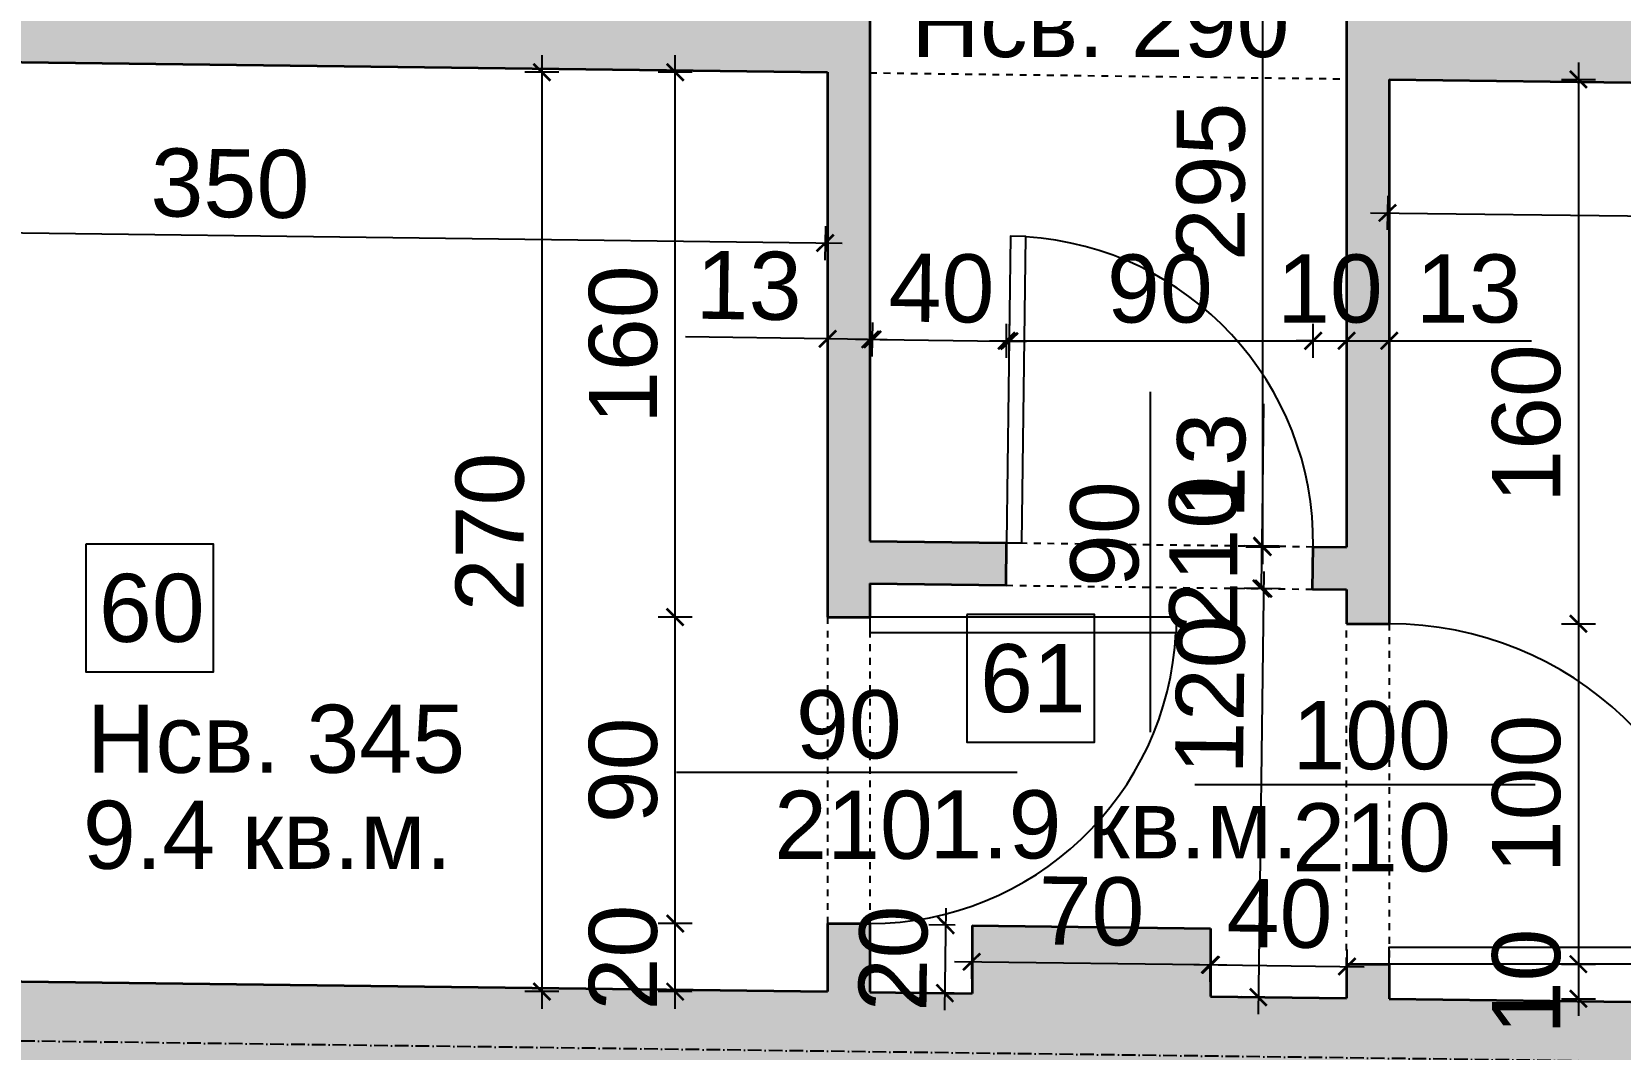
# Model space of a CAD drawing. Header units: inches. Extents: x -72385 to 39588, y -6525 to 66685.
# Drawn here: x -40993.5 to -40527, y 29763.4 to 30062.2 of the extents above; entities that cross this region are included whole.
import ezdxf

# ---------------------------------------------------------------- set-up
doc = ezdxf.new("R2010")
doc.units = ezdxf.units.IN
doc.header["$MEASUREMENT"] = 0
doc.linetypes.add('DashDot', pattern=[0.6, 0.4, -0.1, 0, -0.1])
doc.linetypes.add('Hidden', pattern=[0.4, 0.2, -0.2])
for name, color, linetype, lineweight in [('Врати', 251, 'Continuous', 25), ('Надписи Hсв', 252, 'Continuous', 25), ('Надписи врати', 252, 'Continuous', 25), ('Надписи коти вътрешни', 252, 'Continuous', 25), ('Надписи номера на пом.', 252, 'Continuous', 25), ('Надписи площ', 252, 'Continuous', 25), ('Оси', 252, 'DashDot', 25), ('Пунктир', 253, 'Hidden', 25), ('Разрезни линии', 7, 'Continuous', 35), ('Щрих стени', 254, 'Continuous', 25)]:
    doc.layers.add(name, color=color, linetype=linetype, lineweight=lineweight)
doc.styles.add('Arial Regular', font='arial.ttf')
doc.styles.get("Standard").update_dxf_attribs({"font": 'arial.ttf'})
doc.dimstyles.new('Annotative', dxfattribs={"dimscale": 0, "dimtxt": 20, "dimasz": 5, "dimexe": 5, "dimexo": 5, "dimgap": 5, "dimtad": 1, "dimdec": 0, "dimzin": 0, "dimdsep": 46, "dimtxsty": 'Standard', "dimblk": 'ARCHTICK', "dimcen": 5, "dimdle": 5, "dimadec": 0, "dimazin": 0, "dimtfac": 1, "dimtdec": 0, "dimtofl": 0, "dimtmove": 0, "dimatfit": 3, "dimldrblk": 'ARCHTICK', "dimfxl": 5, "dimfxlon": 1, "dimtolj": 1, "dimtzin": 0, "dimarcsym": 1})

# ---------------------------------------------------------------- blocks, each defined once
blk = doc.blocks.new('_ArchTick')
at = {"color": 0, "linetype": 'ByBlock', "const_width": 0.15}
blk.add_lwpolyline([(-0.5, -0.5), (0.5, 0.5)], dxfattribs=at)
blk = doc.blocks.new('*D3972')
at = {"layer": 'Defpoints', "color": 0, "ltscale": 50, "transparency": 16777216}
for p in [(-40706.42, 29971.32), (-40747.34, 29912.61), (-40707.18, 29912.1)]:
    blk.add_point(p, dxfattribs=at)
at = {"layer": 'Надписи коти вътрешни', "color": 0, "lineweight": -2, "ltscale": 50, "transparency": 16777216}
for p, q in [((-40746.65, 29966.83), (-40746.52, 29976.83)), ((-40706.49, 29966.32), (-40706.36, 29976.32)), ((-40751.58, 29971.89), (-40701.42, 29971.25))]:
    blk.add_line(p, q, dxfattribs=at)
at = {"layer": 'Надписи коти вътрешни', "color": 0, "lineweight": -2, "ltscale": 50, "transparency": 16777216, "xscale": 5, "yscale": 5, "zscale": 5}
for p, rotation in [((-40746.58, 29971.83), 179.2706286525534), ((-40706.42, 29971.32), 359.2706286525534)]:
    blk.add_blockref('_ArchTick', p, dxfattribs=dict(at, rotation=rotation))
at = {"layer": 'Надписи коти вътрешни', "color": 0, "ltscale": 50, "transparency": 16777216, "insert": (-40726.31, 29986.78), "char_height": 20, "attachment_point": 5, "rotation": 359.2706}
blk.add_mtext('\\A1;40', dxfattribs=at)
blk = doc.blocks.new('*D424')
at = {"layer": 'Defpoints', "color": 0, "ltscale": 50, "transparency": 16777216}
for p in [(-40617.18, 29971.42), (-40707.18, 29912.1), (-40617.18, 29910.95)]:
    blk.add_point(p, dxfattribs=at)
at = {"layer": 'Надписи коти вътрешни', "color": 0, "lineweight": -2, "ltscale": 50, "transparency": 16777216}
for p, q in [((-40707.18, 29966.42), (-40707.18, 29976.42)), ((-40617.18, 29966.42), (-40617.18, 29976.42)), ((-40712.18, 29971.42), (-40612.18, 29971.42))]:
    blk.add_line(p, q, dxfattribs=at)
at = {"layer": 'Надписи коти вътрешни', "color": 0, "lineweight": -2, "ltscale": 50, "transparency": 16777216, "xscale": 5, "yscale": 5, "zscale": 5, "rotation": 180}
blk.add_blockref('_ArchTick', (-40707.18, 29971.42), dxfattribs=at)
at = {"layer": 'Надписи коти вътрешни', "color": 0, "lineweight": -2, "ltscale": 50, "transparency": 16777216, "xscale": 5, "yscale": 5, "zscale": 5}
blk.add_blockref('_ArchTick', (-40617.18, 29971.42), dxfattribs=at)
at = {"layer": 'Надписи коти вътрешни', "color": 0, "ltscale": 50, "transparency": 16777216, "insert": (-40662.18, 29986.63), "char_height": 20, "attachment_point": 5}
blk.add_mtext('\\A1;90', dxfattribs=at)
blk = doc.blocks.new('*D4395')
at = {"layer": 'Defpoints', "color": 0, "ltscale": 50, "transparency": 16777216}
for p in [(-40617.18, 29971.42), (-40617.18, 29910.95), (-40607.34, 29910.83)]:
    blk.add_point(p, dxfattribs=at)
at = {"layer": 'Надписи коти вътрешни', "color": 0, "lineweight": -2, "ltscale": 50, "transparency": 16777216}
for p, q in [((-40617.18, 29966.42), (-40617.18, 29976.42)), ((-40607.34, 29966.42), (-40607.34, 29976.42)), ((-40617.18, 29971.42), (-40622.18, 29971.42)), ((-40607.34, 29971.42), (-40602.34, 29971.42))]:
    blk.add_line(p, q, dxfattribs=at)
at = {"layer": 'Надписи коти вътрешни', "color": 0, "lineweight": -2, "ltscale": 50, "transparency": 16777216, "xscale": 5, "yscale": 5, "zscale": 5}
blk.add_blockref('_ArchTick', (-40617.18, 29971.42), dxfattribs=at)
at = {"layer": 'Надписи коти вътрешни', "color": 0, "lineweight": -2, "ltscale": 50, "transparency": 16777216, "xscale": 5, "yscale": 5, "zscale": 5, "rotation": 180}
blk.add_blockref('_ArchTick', (-40607.34, 29971.42), dxfattribs=at)
at = {"layer": 'Надписи коти вътрешни', "color": 0, "ltscale": 50, "transparency": 16777216, "insert": (-40612.26, 29986.63), "char_height": 20, "attachment_point": 5}
blk.add_mtext('\\A1;10', dxfattribs=at)
blk = doc.blocks.new('*D7240')
at = {"layer": 'Defpoints', "color": 0, "ltscale": 50, "transparency": 16777216}
for p in [(-40631.94, 30205.85), (-40607.34, 30205.85), (-40607.34, 29910.83)]:
    blk.add_point(p, dxfattribs=at)
at = {"layer": 'Надписи коти вътрешни', "color": 0, "lineweight": -2, "ltscale": 50, "transparency": 16777216}
for p, q in [((-40631.94, 29905.83), (-40631.94, 30210.85)), ((-40626.94, 30205.85), (-40636.94, 30205.85)), ((-40626.94, 29910.83), (-40636.94, 29910.83))]:
    blk.add_line(p, q, dxfattribs=at)
at = {"layer": 'Надписи коти вътрешни', "color": 0, "lineweight": -2, "ltscale": 50, "transparency": 16777216, "xscale": 5, "yscale": 5, "zscale": 5}
for p, rotation in [((-40631.94, 30205.85), 90), ((-40631.94, 29910.83), 270)]:
    blk.add_blockref('_ArchTick', p, dxfattribs=dict(at, rotation=rotation))
at = {"layer": 'Надписи коти вътрешни', "color": 0, "ltscale": 50, "transparency": 16777216, "insert": (-40647.15, 30018.1), "char_height": 20, "attachment_point": 5, "rotation": 90}
blk.add_mtext('\\A1;295', dxfattribs=at)
blk = doc.blocks.new('*D8302')
at = {"layer": 'Defpoints', "color": 0, "ltscale": 50, "transparency": 16777216}
for p in [(-40607.34, 29898.33), (-40633.27, 29778.65), (-40608.86, 29778.34)]:
    blk.add_point(p, dxfattribs=at)
at = {"layer": 'Надписи коти вътрешни', "color": 0, "lineweight": -2, "ltscale": 50, "transparency": 16777216}
for p, q in [((-40631.68, 29903.64), (-40633.33, 29773.65)), ((-40626.74, 29898.57), (-40636.74, 29898.7)), ((-40628.27, 29778.58), (-40638.27, 29778.71))]:
    blk.add_line(p, q, dxfattribs=at)
at = {"layer": 'Надписи коти вътрешни', "color": 0, "lineweight": -2, "ltscale": 50, "transparency": 16777216, "xscale": 5, "yscale": 5, "zscale": 5}
for p, rotation in [((-40631.74, 29898.64), 89.27062865254923), ((-40633.27, 29778.65), 269.2706286525492)]:
    blk.add_blockref('_ArchTick', p, dxfattribs=dict(at, rotation=rotation))
at = {"layer": 'Надписи коти вътрешни', "color": 0, "ltscale": 50, "transparency": 16777216, "insert": (-40647.35, 29867.43), "char_height": 20, "attachment_point": 5, "rotation": 89.2706}
blk.add_mtext('\\A1;120', dxfattribs=at)
blk = doc.blocks.new('*D425')
at = {"layer": 'Defpoints', "color": 0, "ltscale": 50, "transparency": 16777216}
for p in [(-40717.34, 29799.72), (-40725.33, 29779.82), (-40717.59, 29779.72)]:
    blk.add_point(p, dxfattribs=at)
at = {"layer": 'Надписи коти вътрешни', "color": 0, "lineweight": -2, "ltscale": 50, "transparency": 16777216}
for p, q in [((-40725.01, 29804.82), (-40725.4, 29774.82)), ((-40722.34, 29799.78), (-40730.08, 29799.88)), ((-40722.59, 29779.78), (-40730.33, 29779.88))]:
    blk.add_line(p, q, dxfattribs=at)
at = {"layer": 'Надписи коти вътрешни', "color": 0, "lineweight": -2, "ltscale": 50, "transparency": 16777216, "xscale": 5, "yscale": 5, "zscale": 5}
for p, rotation in [((-40725.08, 29799.82), 89.27062865258408), ((-40725.33, 29779.82), 269.2706286525841)]:
    blk.add_blockref('_ArchTick', p, dxfattribs=dict(at, rotation=rotation))
at = {"layer": 'Надписи коти вътрешни', "color": 0, "ltscale": 50, "transparency": 16777216, "insert": (-40740.42, 29790.01), "char_height": 20, "attachment_point": 5, "rotation": 89.2706}
blk.add_mtext('\\A1;20', dxfattribs=at)
blk = doc.blocks.new('*D8304')
at = {"layer": 'Defpoints', "color": 0, "ltscale": 50, "transparency": 16777216}
for p in [(-40717.34, 29799.72), (-40647.34, 29798.83), (-40647.47, 29788.15)]:
    blk.add_point(p, dxfattribs=at)
at = {"layer": 'Надписи коти вътрешни', "color": 0, "lineweight": -2, "ltscale": 50, "transparency": 16777216}
for p, q in [((-40717.41, 29794.04), (-40717.54, 29784.04)), ((-40647.41, 29793.15), (-40647.54, 29783.15)), ((-40722.47, 29789.11), (-40642.47, 29788.09))]:
    blk.add_line(p, q, dxfattribs=at)
at = {"layer": 'Надписи коти вътрешни', "color": 0, "lineweight": -2, "ltscale": 50, "transparency": 16777216, "xscale": 5, "yscale": 5, "zscale": 5}
for p, rotation in [((-40717.47, 29789.04), 179.2706286525463), ((-40647.47, 29788.15), 359.2706286525462)]:
    blk.add_blockref('_ArchTick', p, dxfattribs=dict(at, rotation=rotation))
at = {"layer": 'Надписи коти вътрешни', "color": 0, "ltscale": 50, "transparency": 16777216, "insert": (-40682.28, 29803.81), "char_height": 20, "attachment_point": 5, "rotation": 359.2706}
blk.add_mtext('\\A1;70', dxfattribs=at)
blk = doc.blocks.new('*D426')
at = {"layer": 'Defpoints', "color": 0, "ltscale": 50, "transparency": 16777216}
for p in [(-40804.54, 29800.26), (-40759.84, 29800.26), (-40759.84, 29780.26)]:
    blk.add_point(p, dxfattribs=at)
at = {"layer": 'Надписи коти вътрешни', "color": 0, "lineweight": -2, "ltscale": 50, "transparency": 16777216}
for p, q in [((-40804.54, 29775.26), (-40804.54, 29805.26)), ((-40799.54, 29800.26), (-40809.54, 29800.26)), ((-40799.54, 29780.26), (-40809.54, 29780.26))]:
    blk.add_line(p, q, dxfattribs=at)
at = {"layer": 'Надписи коти вътрешни', "color": 0, "lineweight": -2, "ltscale": 50, "transparency": 16777216, "xscale": 5, "yscale": 5, "zscale": 5}
for p, rotation in [((-40804.54, 29800.26), 90), ((-40804.54, 29780.26), 270)]:
    blk.add_blockref('_ArchTick', p, dxfattribs=dict(at, rotation=rotation))
at = {"layer": 'Надписи коти вътрешни', "color": 0, "ltscale": 50, "transparency": 16777216, "insert": (-40819.75, 29790.26), "char_height": 20, "attachment_point": 5, "rotation": 90}
blk.add_mtext('\\A1;20', dxfattribs=at)
blk = doc.blocks.new('*D3970')
at = {"layer": 'Defpoints', "color": 0, "ltscale": 50, "transparency": 16777216}
for p in [(-40804.54, 29890.27), (-40759.84, 29890.27), (-40759.84, 29800.26)]:
    blk.add_point(p, dxfattribs=at)
at = {"layer": 'Надписи коти вътрешни', "color": 0, "lineweight": -2, "ltscale": 50, "transparency": 16777216}
for p, q in [((-40804.54, 29795.26), (-40804.54, 29895.27)), ((-40799.54, 29890.27), (-40809.54, 29890.27)), ((-40799.54, 29800.26), (-40809.54, 29800.26))]:
    blk.add_line(p, q, dxfattribs=at)
at = {"layer": 'Надписи коти вътрешни', "color": 0, "lineweight": -2, "ltscale": 50, "transparency": 16777216, "xscale": 5, "yscale": 5, "zscale": 5}
for p, rotation in [((-40804.54, 29890.27), 90), ((-40804.54, 29800.26), 270)]:
    blk.add_blockref('_ArchTick', p, dxfattribs=dict(at, rotation=rotation))
at = {"layer": 'Надписи коти вътрешни', "color": 0, "ltscale": 50, "transparency": 16777216, "insert": (-40819.75, 29845.26), "char_height": 20, "attachment_point": 5, "rotation": 90}
blk.add_mtext('\\A1;90', dxfattribs=at)
blk = doc.blocks.new('*D3971')
at = {"layer": 'Defpoints', "color": 0, "ltscale": 50, "transparency": 16777216}
for p in [(-40804.54, 30050.28), (-40759.84, 30050.28), (-40759.84, 29890.27)]:
    blk.add_point(p, dxfattribs=at)
at = {"layer": 'Надписи коти вътрешни', "color": 0, "lineweight": -2, "ltscale": 50, "transparency": 16777216}
for p, q in [((-40804.54, 29885.27), (-40804.54, 30055.28)), ((-40799.54, 30050.28), (-40809.54, 30050.28)), ((-40799.54, 29890.27), (-40809.54, 29890.27))]:
    blk.add_line(p, q, dxfattribs=at)
at = {"layer": 'Надписи коти вътрешни', "color": 0, "lineweight": -2, "ltscale": 50, "transparency": 16777216, "xscale": 5, "yscale": 5, "zscale": 5}
for p, rotation in [((-40804.54, 30050.28), 90), ((-40804.54, 29890.27), 270)]:
    blk.add_blockref('_ArchTick', p, dxfattribs=dict(at, rotation=rotation))
at = {"layer": 'Надписи коти вътрешни', "color": 0, "ltscale": 50, "transparency": 16777216, "insert": (-40819.75, 29970.27), "char_height": 20, "attachment_point": 5, "rotation": 90}
blk.add_mtext('\\A1;160', dxfattribs=at)
blk = doc.blocks.new('*D4396')
at = {"layer": 'Defpoints', "color": 0, "ltscale": 50, "transparency": 16777216}
for p in [(-40759.84, 30050.28), (-40843.68, 29780.26), (-40759.84, 29780.26)]:
    blk.add_point(p, dxfattribs=at)
at = {"layer": 'Надписи коти вътрешни', "color": 0, "lineweight": -2, "ltscale": 50, "transparency": 16777216}
for p, q in [((-40843.68, 30055.28), (-40843.68, 29775.26)), ((-40838.68, 30050.28), (-40848.68, 30050.28)), ((-40838.68, 29780.26), (-40848.68, 29780.26))]:
    blk.add_line(p, q, dxfattribs=at)
at = {"layer": 'Надписи коти вътрешни', "color": 0, "lineweight": -2, "ltscale": 50, "transparency": 16777216, "xscale": 5, "yscale": 5, "zscale": 5}
for p, rotation in [((-40843.68, 30050.28), 90), ((-40843.68, 29780.26), 270)]:
    blk.add_blockref('_ArchTick', p, dxfattribs=dict(at, rotation=rotation))
at = {"layer": 'Надписи коти вътрешни', "color": 0, "ltscale": 50, "transparency": 16777216, "insert": (-40858.89, 29915.27), "char_height": 20, "attachment_point": 5, "rotation": 90}
blk.add_mtext('\\A1;270', dxfattribs=at)
blk = doc.blocks.new('*D4397')
at = {"layer": 'Defpoints', "color": 0, "ltscale": 50, "transparency": 16777216}
for p in [(-41109.84, 30054.73), (-40759.84, 30050.28), (-40760.48, 30000.12)]:
    blk.add_point(p, dxfattribs=at)
at = {"layer": 'Надписи коти вътрешни', "color": 0, "lineweight": -2, "ltscale": 50, "transparency": 16777216}
for p, q in [((-41110.41, 30009.57), (-41110.54, 29999.57)), ((-41115.48, 30004.64), (-40755.48, 30000.06)), ((-40760.41, 30005.12), (-40760.54, 29995.12))]:
    blk.add_line(p, q, dxfattribs=at)
at = {"layer": 'Надписи коти вътрешни', "color": 0, "lineweight": -2, "ltscale": 50, "transparency": 16777216, "xscale": 5, "yscale": 5, "zscale": 5}
for p, rotation in [((-41110.48, 30004.57), 179.2706286525475), ((-40760.48, 30000.12), 359.2706286525474)]:
    blk.add_blockref('_ArchTick', p, dxfattribs=dict(at, rotation=rotation))
at = {"layer": 'Надписи коти вътрешни', "color": 0, "ltscale": 50, "transparency": 16777216, "insert": (-40935.28, 30017.56), "char_height": 20, "attachment_point": 5, "rotation": 359.2706}
blk.add_mtext('\\A1;350', dxfattribs=at)
blk = doc.blocks.new('*D4398')
at = {"layer": 'Defpoints', "color": 0, "ltscale": 50, "transparency": 16777216}
for p in [(-40594.84, 30048.18), (-40272.34, 30044.07), (-40272.84, 30004.87)]:
    blk.add_point(p, dxfattribs=at)
at = {"layer": 'Надписи коти вътрешни', "color": 0, "lineweight": -2, "ltscale": 50, "transparency": 16777216}
for p, q in [((-40595.27, 30013.98), (-40595.4, 30003.98)), ((-40600.34, 30009.04), (-40267.84, 30004.81)), ((-40272.77, 30009.87), (-40272.9, 29999.87))]:
    blk.add_line(p, q, dxfattribs=at)
at = {"layer": 'Надписи коти вътрешни', "color": 0, "lineweight": -2, "ltscale": 50, "transparency": 16777216, "xscale": 5, "yscale": 5, "zscale": 5}
for p, rotation in [((-40595.34, 30008.98), 179.2706286525478), ((-40272.84, 30004.87), 359.2706286525478)]:
    blk.add_blockref('_ArchTick', p, dxfattribs=dict(at, rotation=rotation))
at = {"layer": 'Надписи коти вътрешни', "color": 0, "ltscale": 50, "transparency": 16777216, "insert": (-40433.89, 30022.14), "char_height": 20, "attachment_point": 5, "rotation": 359.2706}
blk.add_mtext('\\A1;323', dxfattribs=at)
blk = doc.blocks.new('*D7238')
at = {"layer": 'Defpoints', "color": 0, "ltscale": 50, "transparency": 16777216}
for p in [(-40594.84, 30048.18), (-40594.84, 29888.32), (-40539.26, 29888.32)]:
    blk.add_point(p, dxfattribs=at)
at = {"layer": 'Надписи коти вътрешни', "color": 0, "lineweight": -2, "ltscale": 50, "transparency": 16777216}
for p, q in [((-40539.26, 30053.18), (-40539.26, 29883.32)), ((-40544.26, 30048.18), (-40534.26, 30048.18)), ((-40544.26, 29888.32), (-40534.26, 29888.32))]:
    blk.add_line(p, q, dxfattribs=at)
at = {"layer": 'Надписи коти вътрешни', "color": 0, "lineweight": -2, "ltscale": 50, "transparency": 16777216, "xscale": 5, "yscale": 5, "zscale": 5}
for p, rotation in [((-40539.26, 30048.18), 90), ((-40539.26, 29888.32), 270)]:
    blk.add_blockref('_ArchTick', p, dxfattribs=dict(at, rotation=rotation))
at = {"layer": 'Надписи коти вътрешни', "color": 0, "ltscale": 50, "transparency": 16777216, "insert": (-40554.47, 29947.13), "char_height": 20, "attachment_point": 5, "rotation": 90}
blk.add_mtext('\\A1;160', dxfattribs=at)
blk = doc.blocks.new('*D3969')
at = {"layer": 'Defpoints', "color": 0, "ltscale": 50, "transparency": 16777216}
for p in [(-40594.84, 29888.32), (-40594.84, 29788.32), (-40539.26, 29788.32)]:
    blk.add_point(p, dxfattribs=at)
at = {"layer": 'Надписи коти вътрешни', "color": 0, "lineweight": -2, "ltscale": 50, "transparency": 16777216}
for p, q in [((-40539.26, 29893.32), (-40539.26, 29783.32)), ((-40544.26, 29888.32), (-40534.26, 29888.32)), ((-40544.26, 29788.32), (-40534.26, 29788.32))]:
    blk.add_line(p, q, dxfattribs=at)
at = {"layer": 'Надписи коти вътрешни', "color": 0, "lineweight": -2, "ltscale": 50, "transparency": 16777216, "xscale": 5, "yscale": 5, "zscale": 5}
for p, rotation in [((-40539.26, 29888.32), 90), ((-40539.26, 29788.32), 270)]:
    blk.add_blockref('_ArchTick', p, dxfattribs=dict(at, rotation=rotation))
at = {"layer": 'Надписи коти вътрешни', "color": 0, "ltscale": 50, "transparency": 16777216, "insert": (-40554.47, 29838.32), "char_height": 20, "attachment_point": 5, "rotation": 90}
blk.add_mtext('\\A1;100', dxfattribs=at)
blk = doc.blocks.new('*D433')
at = {"layer": 'Defpoints', "color": 0, "ltscale": 50, "transparency": 16777216}
for p in [(-40594.84, 29788.32), (-40594.84, 29778.16), (-40539.26, 29778.16)]:
    blk.add_point(p, dxfattribs=at)
at = {"layer": 'Надписи коти вътрешни', "color": 0, "lineweight": -2, "ltscale": 50, "transparency": 16777216}
for p, q in [((-40539.26, 29793.32), (-40539.26, 29773.16)), ((-40544.26, 29788.32), (-40534.26, 29788.32)), ((-40544.26, 29778.16), (-40534.26, 29778.16))]:
    blk.add_line(p, q, dxfattribs=at)
at = {"layer": 'Надписи коти вътрешни', "color": 0, "lineweight": -2, "ltscale": 50, "transparency": 16777216, "xscale": 5, "yscale": 5, "zscale": 5}
for p, rotation in [((-40539.26, 29788.32), 90), ((-40539.26, 29778.16), 270)]:
    blk.add_blockref('_ArchTick', p, dxfattribs=dict(at, rotation=rotation))
at = {"layer": 'Надписи коти вътрешни', "color": 0, "ltscale": 50, "transparency": 16777216, "insert": (-40554.47, 29783.24), "char_height": 20, "attachment_point": 5, "rotation": 90}
blk.add_mtext('\\A1;10', dxfattribs=at)
blk = doc.blocks.new('*D8303')
at = {"layer": 'Defpoints', "color": 0, "ltscale": 50, "transparency": 16777216}
for p in [(-40607.22, 29787.64), (-40647.34, 29778.83), (-40607.34, 29778.32)]:
    blk.add_point(p, dxfattribs=at)
at = {"layer": 'Надписи коти вътрешни', "color": 0, "lineweight": -2, "ltscale": 50, "transparency": 16777216}
for p, q in [((-40647.27, 29783.83), (-40647.15, 29793.15)), ((-40652.22, 29788.21), (-40602.22, 29787.58)), ((-40607.27, 29783.32), (-40607.15, 29792.64))]:
    blk.add_line(p, q, dxfattribs=at)
at = {"layer": 'Надписи коти вътрешни', "color": 0, "lineweight": -2, "ltscale": 50, "transparency": 16777216, "xscale": 5, "yscale": 5, "zscale": 5}
for p, rotation in [((-40647.22, 29788.15), 179.2706286525513), ((-40607.22, 29787.64), 359.2706286525514)]:
    blk.add_blockref('_ArchTick', p, dxfattribs=dict(at, rotation=rotation))
at = {"layer": 'Надписи коти вътрешни', "color": 0, "ltscale": 50, "transparency": 16777216, "insert": (-40627.02, 29803.11), "char_height": 20, "attachment_point": 5, "rotation": 359.2706}
blk.add_mtext('\\A1;40', dxfattribs=at)
blk = doc.blocks.new('*D7236')
at = {"layer": 'Defpoints', "color": 0, "ltscale": 10, "transparency": 16777216}
for p in [(-40759.74, 29971.99), (-40759.84, 29965.46), (-40747.34, 29965.27)]:
    blk.add_point(p, dxfattribs=at)
at = {"layer": 'Надписи коти вътрешни', "color": 0, "lineweight": -2, "ltscale": 10, "transparency": 16777216}
for p, q in [((-40759.76, 29970.46), (-40759.67, 29976.98)), ((-40747.26, 29970.27), (-40747.17, 29976.8)), ((-40759.74, 29971.99), (-40801.5, 29972.6)), ((-40742.24, 29971.73), (-40759.74, 29971.99))]:
    blk.add_line(p, q, dxfattribs=at)
at = {"layer": 'Надписи коти вътрешни', "color": 0, "lineweight": -2, "ltscale": 10, "transparency": 16777216, "xscale": 5, "yscale": 5, "zscale": 5}
for p, rotation in [((-40759.74, 29971.99), 179.151721843051), ((-40747.24, 29971.8), 359.151721843051)]:
    blk.add_blockref('_ArchTick', p, dxfattribs=dict(at, rotation=rotation))
at = {"layer": 'Надписи коти вътрешни', "color": 0, "ltscale": 10, "transparency": 16777216, "insert": (-40782.9, 29987.55), "char_height": 20, "attachment_point": 5, "rotation": 359.1517}
blk.add_mtext('\\A1;13', dxfattribs=at)
blk = doc.blocks.new('*D7237')
at = {"layer": 'Defpoints', "color": 0, "ltscale": 10, "transparency": 16777216}
for p in [(-40594.84, 29971.42), (-40607.34, 29960.28), (-40594.84, 29960.28)]:
    blk.add_point(p, dxfattribs=at)
at = {"layer": 'Надписи коти вътрешни', "color": 0, "lineweight": -2, "ltscale": 10, "transparency": 16777216}
for p, q in [((-40607.34, 29966.42), (-40607.34, 29976.42)), ((-40594.84, 29966.42), (-40594.84, 29976.42)), ((-40612.34, 29971.42), (-40594.84, 29971.42)), ((-40594.84, 29971.42), (-40553.07, 29971.42))]:
    blk.add_line(p, q, dxfattribs=at)
at = {"layer": 'Надписи коти вътрешни', "color": 0, "lineweight": -2, "ltscale": 10, "transparency": 16777216, "xscale": 5, "yscale": 5, "zscale": 5, "rotation": 180}
blk.add_blockref('_ArchTick', (-40607.34, 29971.42), dxfattribs=at)
at = {"layer": 'Надписи коти вътрешни', "color": 0, "lineweight": -2, "ltscale": 10, "transparency": 16777216, "xscale": 5, "yscale": 5, "zscale": 5}
blk.add_blockref('_ArchTick', (-40594.84, 29971.42), dxfattribs=at)
at = {"layer": 'Надписи коти вътрешни', "color": 0, "ltscale": 10, "transparency": 16777216, "insert": (-40571.45, 29986.64), "char_height": 20, "attachment_point": 5}
blk.add_mtext('\\A1;13', dxfattribs=at)
blk = doc.blocks.new('*D7241')
at = {"layer": 'Defpoints', "color": 0, "ltscale": 10, "transparency": 16777216}
for p in [(-40617.17, 29910.95), (-40632.36, 29898.66), (-40617.34, 29898.45)]:
    blk.add_point(p, dxfattribs=at)
at = {"layer": 'Надписи коти вътрешни', "color": 0, "lineweight": -2, "ltscale": 10, "transparency": 16777216}
for p, q in [((-40632.18, 29911.16), (-40631.6, 29952.92)), ((-40632.36, 29898.66), (-40632.11, 29916.16)), ((-40627.18, 29911.09), (-40637.18, 29911.23)), ((-40627.36, 29898.59), (-40637.35, 29898.73))]:
    blk.add_line(p, q, dxfattribs=at)
at = {"layer": 'Надписи коти вътрешни', "color": 0, "lineweight": -2, "ltscale": 10, "transparency": 16777216, "xscale": 5, "yscale": 5, "zscale": 5}
for p, rotation in [((-40632.18, 29911.16), 89.20377055962072), ((-40632.36, 29898.66), 269.2037705596208)]:
    blk.add_blockref('_ArchTick', p, dxfattribs=dict(at, rotation=rotation))
at = {"layer": 'Надписи коти вътрешни', "color": 0, "ltscale": 10, "transparency": 16777216, "insert": (-40647.07, 29934.75), "char_height": 20, "attachment_point": 5, "rotation": 89.2038}
blk.add_mtext('\\A1;13', dxfattribs=at)

msp = doc.modelspace()

# ---------------------------------------------------------------- hatches: boundary and pattern name
at = {"layer": 'Щрих стени', "ltscale": 10}
h = msp.add_hatch(color=256, dxfattribs=at)
h.dxf.hatch_style = 1
h.paths.add_polyline_path([(-43174.39, 31011.09), (-43274.39, 31012.37), (-43274.84, 30977.37), (-43174.84, 30976.1)])
h.paths.add_polyline_path([(-42874.39, 31007.27), (-42974.39, 31008.55), (-42974.84, 30973.55), (-42942.34, 30973.14), (-42942.34, 30943.13), (-42907.34, 30942.69), (-42907.34, 30972.69), (-42874.84, 30972.28)])
h.paths.add_polyline_path([(-42574.39, 31003.46), (-42674.39, 31004.73), (-42674.84, 30969.73), (-42574.84, 30968.46)])
h.paths.add_polyline_path([(-42274.39, 30999.64), (-42374.39, 31000.91), (-42374.84, 30965.91), (-42342.34, 30965.5), (-42342.34, 30935.5), (-42307.34, 30935.05), (-42307.34, 30965.05), (-42274.84, 30964.64)])
h.paths.add_polyline_path([(-41974.39, 30995.82), (-42074.39, 30997.09), (-42074.84, 30962.09), (-41974.84, 30960.82)])
h.paths.add_polyline_path([(-41674.39, 30992), (-41774.39, 30993.27), (-41774.84, 30958.27), (-41742.34, 30957.86), (-41742.34, 30927.86), (-41739.84, 30927.83), (-41739.84, 30572.8), (-41539.84, 30570.25), (-41539.84, 30395.24), (-41549.46, 30395.36), (-41549.84, 30365.36), (-41499.84, 30364.73), (-41499.46, 30394.72), (-41509.84, 30394.85), (-41509.84, 30599.87), (-41709.84, 30602.42), (-41709.84, 30927.44), (-41707.34, 30927.41), (-41707.34, 30957.41), (-41674.84, 30957)])
h.paths.add_polyline_path([(-41374.39, 30988.18), (-41474.39, 30989.45), (-41474.84, 30954.45), (-41374.84, 30953.18)])
h.paths.add_polyline_path([(-40222.34, 30973.51), (-41174.39, 30985.63), (-41175.03, 30935.64), (-41157.34, 30935.41), (-41157.34, 30925.41), (-41092.34, 30924.58), (-41092.34, 30934.58), (-40712.34, 30929.75), (-40712.34, 30919.75), (-40622.34, 30918.6), (-40622.34, 30928.6), (-40272.34, 30924.15), (-40272.34, 30379.1), (-40602.34, 30383.3), (-40602.34, 30413.3), (-40712.34, 30414.7), (-40712.34, 30384.7), (-41092.34, 30389.54), (-41092.34, 30419.54), (-41157.34, 30420.37), (-41157.34, 30390.37), (-41399.46, 30393.45), (-41399.84, 30363.45), (-41157.34, 30360.37), (-41157.34, 30329.76), (-41092.34, 30329.76), (-41092.34, 30359.54), (-40759.84, 30355.3), (-40759.84, 30345.3), (-40747.34, 30345.3), (-40747.34, 30355.15), (-40607.34, 30353.36), (-40607.34, 30333.36), (-40594.84, 30333.36), (-40594.84, 30353.2), (-40272.34, 30349.1), (-40272.34, 30316.59), (-40222.34, 30316.59)])
h.paths.add_polyline_path([(-40747.34, 30207.63), (-40607.34, 30205.85), (-40607.34, 29910.83), (-40617.18, 29910.95), (-40617.34, 29898.45), (-40607.34, 29898.33), (-40607.34, 29888.33), (-40594.84, 29888.33), (-40594.84, 30048.18), (-40272.34, 30044.07), (-40272.34, 30014.06), (-40222.34, 30014.06), (-40222.34, 30106.59), (-40272.34, 30106.59), (-40272.34, 30074.07), (-40594.84, 30078.18), (-40594.84, 30253.36), (-40607.34, 30253.36), (-40607.34, 30218.35), (-40747.34, 30220.13), (-40747.34, 30245.3), (-40759.84, 30245.3), (-40759.84, 30080.28), (-41109.84, 30084.74), (-41109.84, 30229.75), (-41139.84, 30229.75), (-41139.84, 29935.11), (-41109.84, 29935.11), (-41109.84, 30054.73), (-40759.84, 30050.28), (-40759.84, 29890.27), (-40747.34, 29890.27), (-40747.34, 29900.11), (-40707.34, 29899.6), (-40707.18, 29912.1), (-40747.34, 29912.61)])
h.paths.add_polyline_path([(-40222.34, 29804.06), (-40272.34, 29804.06), (-40272.34, 29774.05), (-40462.34, 29776.47), (-40462.34, 29796.47), (-40492.34, 29796.85), (-40492.34, 29776.85), (-40594.84, 29778.16), (-40594.84, 29788.32), (-40607.34, 29788.32), (-40607.34, 29778.32), (-40647.34, 29778.83), (-40647.34, 29798.83), (-40717.34, 29799.72), (-40717.34, 29779.72), (-40747.34, 29780.1), (-40747.34, 29800.26), (-40759.84, 29800.26), (-40759.84, 29780.26), (-41092.34, 29784.49), (-41092.34, 29812.18), (-41109.84, 29812.41), (-41109.84, 29835.1), (-41139.84, 29835.1), (-41139.84, 29812.79), (-41157.34, 29813.01), (-41157.34, 29723), (-41092.34, 29722.18), (-41092.34, 29754.49), (-40407.34, 29745.77), (-40407.34, 29605.76), (-40949.84, 29612.66), (-40949.84, 29490.36), (-41569.46, 29498.25), (-41569.84, 29468.25), (-40949.84, 29460.36), (-40949.84, 29362.64), (-40919.84, 29362.64), (-40919.84, 29582.28), (-40377.34, 29575.37), (-40377.34, 29745.39), (-40272.34, 29744.05), (-40272.34, 29439.02), (-40829.84, 29446.12), (-40829.84, 29396.12), (-40769.84, 29395.35), (-40769.84, 29415.36), (-40272.34, 29409.02), (-40272.34, 29189), (-40919.84, 29197.25), (-40919.84, 29272.64), (-40949.84, 29272.64), (-40949.84, 29197.63), (-41174.65, 29200.49), (-41175.28, 29150.5), (-40222.34, 29138.36)])
h.paths.add_polyline_path([(-41374.84, 29188.04), (-41474.84, 29189.31), (-41475.28, 29154.31), (-41375.28, 29153.04)], flags=17)

# ---------------------------------------------------------------- linework, layer by layer
at = {"layer": 'Врати', "ltscale": 50}
for points in [[(-40707.18, 29912.1), (-40702.68, 29912.04), (-40701.53, 30002.04), (-40706.03, 30002.1)], [(-40747.34, 29890.27), (-40747.34, 29885.77), (-40657.34, 29885.77), (-40657.34, 29890.27)], [(-40594.84, 29788.32), (-40594.84, 29793.32), (-40494.84, 29793.32), (-40494.84, 29788.32)]]:
    msp.add_lwpolyline(points, close=True, dxfattribs=at)
for centre, radius, start, end in [((-40707.18, 29912.1), 90.01, 359.2706, 86.4046), ((-40594.84, 29788.32), 100, 2.866, 90), ((-40747.34, 29890.27), 90, 270, 357.134)]:
    msp.add_arc(centre, radius, start, end, dxfattribs=at)
at = {"layer": 'Надписи врати', "ltscale": 50}
for p, q in [((-40664.92, 29856.47), (-40664.92, 29956.47)), ((-40804.14, 29844.76), (-40704.14, 29844.76)), ((-40651.96, 29841.06), (-40551.96, 29841.06))]:
    msp.add_line(p, q, dxfattribs=at)
at = {"layer": 'Надписи номера на пом.', "ltscale": 50}
for points in [[(-40977.64, 29911.66), (-40977.64, 29874.16), (-40940.14, 29874.16), (-40940.14, 29911.66)], [(-40718.86, 29891.03), (-40718.86, 29853.53), (-40681.36, 29853.53), (-40681.36, 29891.03)]]:
    msp.add_lwpolyline(points, close=True, dxfattribs=at)
at = {"layer": 'Оси', "ltscale": 10}
msp.add_lwpolyline([(-39839.84, 29751.04), (-51384.84, 29898.02), (-51384.84, 30028.03), (-52799.84, 30046.04)], dxfattribs=at)
at = {"layer": 'Пунктир', "ltscale": 10}
for p, q in [((-40747.34, 30050.12), (-40607.34, 30048.34)), ((-40707.18, 29912.1), (-40617.18, 29910.95)), ((-40707.34, 29899.6), (-40617.34, 29898.45)), ((-40759.84, 29890.27), (-40759.84, 29800.26)), ((-40747.34, 29890.27), (-40747.34, 29800.26)), ((-40607.34, 29788.32), (-40607.34, 29888.33)), ((-40594.84, 29888.33), (-40594.84, 29788.32))]:
    msp.add_line(p, q, dxfattribs=at)
at = {"layer": 'Разрезни линии', "ltscale": 50}
for p, q in [((-40747.34, 30207.63), (-40747.34, 29912.61)), ((-40607.34, 30205.85), (-40607.34, 29910.83)), ((-41109.84, 30054.73), (-40759.84, 30050.28)), ((-40759.84, 30050.28), (-40759.84, 29890.27)), ((-40594.84, 30048.18), (-40272.34, 30044.07)), ((-40594.84, 30048.18), (-40594.84, 29888.33)), ((-40747.34, 29912.61), (-40707.18, 29912.1)), ((-40707.34, 29899.6), (-40707.18, 29912.1)), ((-40617.34, 29898.45), (-40617.18, 29910.95)), ((-40617.18, 29910.95), (-40607.34, 29910.83)), ((-40747.34, 29900.11), (-40707.34, 29899.6)), ((-40747.34, 29900.11), (-40747.34, 29890.27)), ((-40617.34, 29898.45), (-40607.34, 29898.33)), ((-40607.34, 29898.33), (-40607.34, 29888.33)), ((-40759.84, 29890.27), (-40747.34, 29890.27)), ((-40607.34, 29888.33), (-40594.84, 29888.33)), ((-40759.84, 29800.26), (-40759.84, 29780.26)), ((-40759.84, 29800.26), (-40747.34, 29800.26)), ((-40747.34, 29800.26), (-40747.34, 29780.1)), ((-40717.34, 29799.72), (-40647.34, 29798.83)), ((-40717.34, 29799.72), (-40717.34, 29779.72)), ((-40647.34, 29798.83), (-40647.34, 29778.83)), ((-40607.34, 29788.32), (-40607.34, 29778.32)), ((-40607.34, 29788.32), (-40594.84, 29788.32)), ((-40594.84, 29788.32), (-40594.84, 29778.16)), ((-41092.34, 29784.49), (-40759.84, 29780.26)), ((-40747.34, 29780.1), (-40717.34, 29779.72)), ((-40647.34, 29778.83), (-40607.34, 29778.32)), ((-40594.84, 29778.16), (-40492.34, 29776.85))]:
    msp.add_line(p, q, dxfattribs=at)

# ---------------------------------------------------------------- texts
at = {"layer": 'Надписи Hсв', "ltscale": 100, "char_height": 20, "width": 180.4891, "attachment_point": 1, "style": 'Arial Regular'}
for s, insert in [('Hсв. 290', (-40735.21, 30074.74)), ('Hсв. 345', (-40977.36, 29864.54))]:
    msp.add_mtext(s, dxfattribs=dict(at, insert=insert))
at = {"layer": 'Надписи врати', "ltscale": 100, "char_height": 20, "width": 180.4891, "attachment_point": 1, "rotation": 90, "style": 'Arial Regular'}
for s, insert in [('90', (-40688.47, 29899.12)), ('210', (-40659.43, 29885.13))]:
    msp.add_mtext(s, dxfattribs=dict(at, insert=insert))
at = {"layer": 'Надписи врати', "ltscale": 100, "char_height": 20, "width": 180.4891, "attachment_point": 1, "style": 'Arial Regular'}
for s, insert in [('90', (-40769.07, 29868.78)), ('100', (-40623.3, 29865.58)), ('210', (-40775.48, 29839.27)), ('210', (-40623.3, 29835.58))]:
    msp.add_mtext(s, dxfattribs=dict(at, insert=insert))
at = {"layer": 'Надписи номера на пом.', "ltscale": 100, "char_height": 20, "width": 180.4891, "attachment_point": 1, "style": 'Arial Regular'}
for s, insert in [('\\pxqc;60', (-41048.5, 29902.98)), ('\\pxqc;61', (-40789.72, 29882.34))]:
    msp.add_mtext(s, dxfattribs=dict(at, insert=insert))
at = {"layer": 'Надписи площ', "ltscale": 100, "char_height": 20, "width": 180.4891, "attachment_point": 1, "style": 'Arial Regular'}
for s, insert in [('1.9 кв.м.', (-40729.91, 29839.39)), ('9.4 кв.м.', (-40978.49, 29836.33))]:
    msp.add_mtext(s, dxfattribs=dict(at, insert=insert))

# ---------------------------------------------------------------- dimensions: what is measured, and where the dimension line sits
at = {"layer": 'Надписи коти вътрешни', "ltscale": 50}
for base, p1, p2, angle, picture, middle, dimtype in [((-40631.94, 30205.85), (-40607.34, 29910.83), (-40607.34, 30205.85), 90, '*D7240', (-40631.94, 30018.1), 128), ((-40539.26, 29888.32), (-40594.84, 30048.18), (-40594.84, 29888.32), 90, '*D7238', (-40539.26, 29947.13), 128), ((-40804.54, 29800.26), (-40759.84, 29780.26), (-40759.84, 29800.26), 90, '*D426', (-40804.54, 29790.26), 128), ((-40725.33, 29779.82), (-40717.34, 29799.72), (-40717.59, 29779.72), 269.2706, '*D425', (-40725.21, 29789.82), 129), ((-40539.26, 29778.16), (-40594.84, 29788.32), (-40594.84, 29778.16), 270, '*D433', (-40539.26, 29783.24), 129)]:
    dim = msp.add_linear_dim(base=base, p1=p1, p2=p2, angle=angle, dimstyle='Annotative', override={"dimscale": 0, "dimtix": 0, "dimtofl": 0, "dimtmove": 0, "dimatfit": 3}, dxfattribs=at)
    dim.commit()
    dim.dimension.update_dxf_attribs({"geometry": picture, "text_midpoint": middle, "dimtype": dimtype})
for p1, p2, distance, picture, middle in [((-41109.84, 30054.73), (-40759.84, 30050.28), -50.16, '*D4397', (-40935.28, 30017.56)), ((-40594.84, 30048.18), (-40272.34, 30044.07), -39.2, '*D4398', (-40433.89, 30022.14)), ((-40747.34, 29912.61), (-40707.18, 29912.1), 59.22, '*D3972', (-40726.31, 29986.78)), ((-40594.84, 29888.32), (-40594.84, 29788.32), 55.58, '*D3969', (-40554.47, 29838.32))]:
    dim = msp.add_aligned_dim(p1=p1, p2=p2, distance=distance, dimstyle='Annotative', override={"dimscale": 0, "dimtix": 0, "dimtofl": 0, "dimtmove": 0, "dimatfit": 3}, dxfattribs=at)
    dim.commit()
    dim.dimension.update_dxf_attribs({"geometry": picture, "text_midpoint": middle})
for base, p1, p2, picture, middle in [((-40843.68, 29780.26), (-40759.84, 30050.28), (-40759.84, 29780.26), '*D4396', (-40858.89, 29915.27)), ((-40804.54, 30050.28), (-40759.84, 29890.27), (-40759.84, 30050.28), '*D3971', (-40819.75, 29970.27)), ((-40804.54, 29890.27), (-40759.84, 29800.26), (-40759.84, 29890.27), '*D3970', (-40819.75, 29845.26))]:
    dim = msp.add_linear_dim(base=base, p1=p1, p2=p2, angle=90, dimstyle='Annotative', override={"dimscale": 0, "dimtix": 0, "dimtofl": 0, "dimtmove": 0, "dimatfit": 3}, dxfattribs=at)
    dim.commit()
    dim.dimension.update_dxf_attribs({"geometry": picture, "text_midpoint": middle})
at = {"layer": 'Надписи коти вътрешни', "ltscale": 10}
for p1, p2, distance, picture, middle in [((-40747.34, 29965.27), (-40759.84, 29965.46), -6.53, '*D7236', (-40782.9, 29987.55)), ((-40607.33731907, 29960.2825126), (-40594.83731907, 29960.2825126), 11.14020221, '*D7237', (-40571.453963, 29986.64099585))]:
    dim = msp.add_aligned_dim(p1=p1, p2=p2, distance=distance, dimstyle='Annotative', override={"dimscale": 0, "dimtix": 0, "dimtofl": 0, "dimtmove": 0, "dimatfit": 3}, dxfattribs=at)
    dim.commit()
    dim.dimension.update_dxf_attribs({"geometry": picture, "text_midpoint": middle})
at = {"layer": 'Надписи коти вътрешни', "ltscale": 50}
dim = msp.add_linear_dim(base=(-40617.18, 29971.42), p1=(-40707.18, 29912.1), p2=(-40617.18, 29910.95), dimstyle='Annotative', override={"dimscale": 0, "dimtix": 0, "dimtofl": 0, "dimtmove": 0, "dimatfit": 3}, dxfattribs=at)
dim.commit()
dim.dimension.update_dxf_attribs({"geometry": '*D424', "text_midpoint": (-40662.18, 29986.63)})
dim = msp.add_linear_dim(base=(-40617.18, 29971.42), p1=(-40607.34, 29910.83), p2=(-40617.18, 29910.95), dimstyle='Annotative', override={"dimscale": 0, "dimtix": 0, "dimtofl": 0, "dimtmove": 0, "dimatfit": 3}, dxfattribs=at)
dim.commit()
dim.dimension.update_dxf_attribs({"geometry": '*D4395', "text_midpoint": (-40612.26, 29971.42), "dimtype": 128})
at = {"layer": 'Надписи коти вътрешни', "ltscale": 10}
dim = msp.add_linear_dim(base=(-40632.36, 29898.66), p1=(-40617.17, 29910.95), p2=(-40617.34, 29898.45), angle=269.2038, dimstyle='Annotative', override={"dimscale": 0, "dimtix": 0, "dimtofl": 0, "dimtmove": 0, "dimatfit": 3}, dxfattribs=at)
dim.commit()
dim.dimension.update_dxf_attribs({"geometry": '*D7241', "text_midpoint": (-40631.86, 29934.54), "dimtype": 129})
at = {"layer": 'Надписи коти вътрешни', "ltscale": 50}
dim = msp.add_linear_dim(base=(-40633.27, 29778.65), p1=(-40607.34, 29898.33), p2=(-40608.86, 29778.34), angle=269.2706, dimstyle='Annotative', dxfattribs=at)
dim.commit()
dim.dimension.update_dxf_attribs({"geometry": '*D8302', "text_midpoint": (-40632.14, 29867.24), "dimtype": 161})
for p1, p2, distance, picture, middle in [((-40717.34, 29799.72), (-40647.34, 29798.83), -10.68, '*D8304', (-40682.28, 29803.81)), ((-40647.34, 29778.83), (-40607.34, 29778.32), 9.32, '*D8303', (-40627.02, 29803.11))]:
    dim = msp.add_aligned_dim(p1=p1, p2=p2, distance=distance, dimstyle='Annotative', dxfattribs=at)
    dim.commit()
    dim.dimension.update_dxf_attribs({"geometry": picture, "text_midpoint": middle})

doc.saveas('drawing.dxf')
